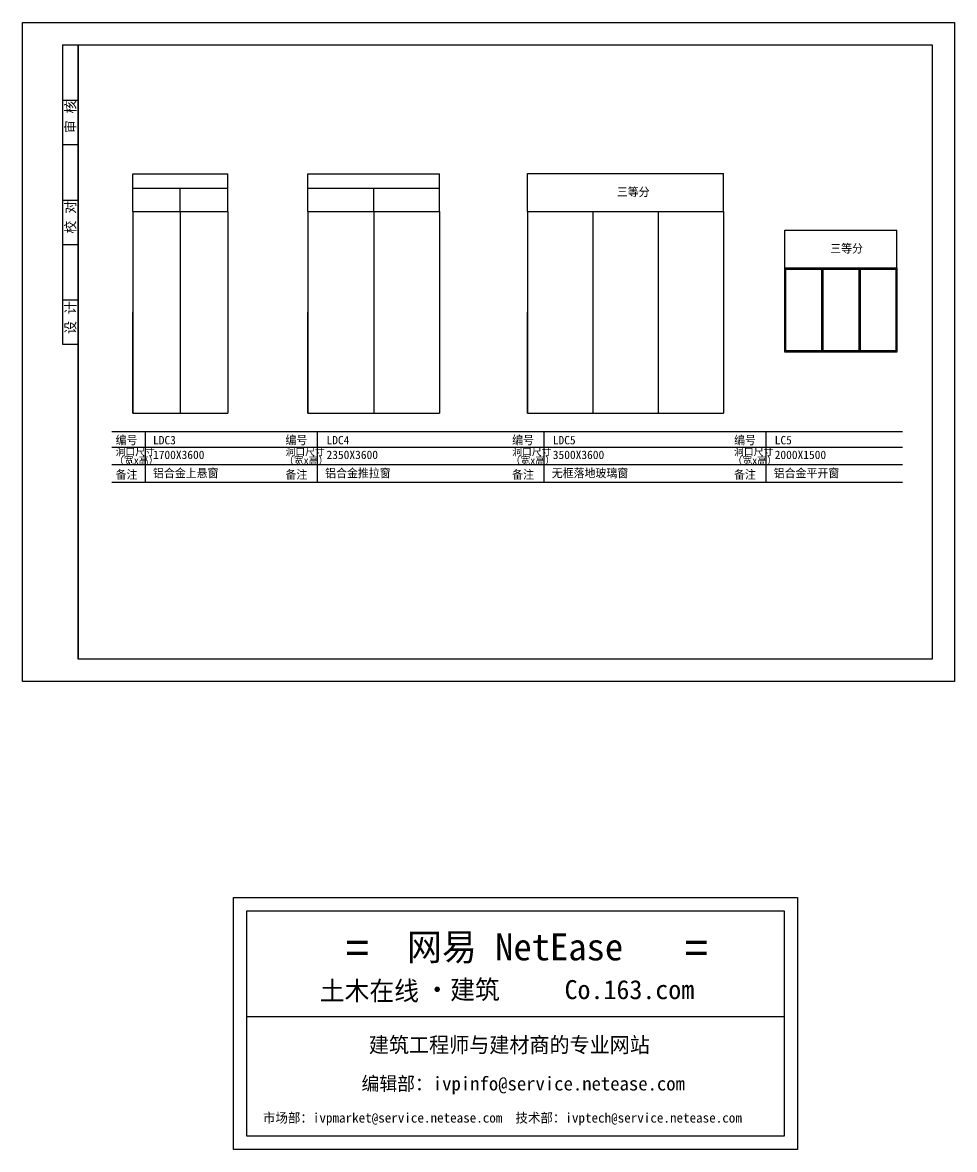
# Model space of a CAD drawing. Header units: metres. Extents: x -1650 to 48977, y -4030 to 19867.
# Drawn here: x 32345 to 48977, y -248 to 19867 of the extents above; entities that cross this region are included whole.
import ezdxf

# ---------------------------------------------------------------- set-up
doc = ezdxf.new("R2010")
doc.units = ezdxf.units.M
for name, color, linetype in [('AXIS', 3, 'Continuous'), ('PUB_TEXT', 7, 'Continuous'), ('WALL', 255, 'Continuous')]:
    doc.layers.add(name, color=color, linetype=linetype)
doc.dimstyles.get("Standard").update_dxf_attribs({"dimtxt": 2.5, "dimasz": 2.5, "dimexe": 1.25, "dimexo": 0.625, "dimtad": 1, "dimcen": 2.5, "dimazin": 3, "dimtfac": 1, "dimtmove": 0, "dimatfit": 3})

# ---------------------------------------------------------------- blocks, each defined once
blk = doc.blocks.new('1')
at = {"layer": 'WALL'}
blk.add_line((-1.4, 0), (-1.4, -3600), dxfattribs=at)
blk = doc.blocks.new('163')
at = {"color": 7}
for p, q in [((0, 29974.22), (671.06, 29974.22)), ((0, 29674.47), (0, 29974.22)), ((671.06, 29974.22), (671.06, 29674.47)), ((16.19, 29832.84), (654.84, 29832.84)), ((671.06, 29674.47), (0, 29674.47))]:
    blk.add_line(p, q, dxfattribs=at)
blk.add_lwpolyline([(15.91, 29690.38), (15.91, 29958.31), (655.15, 29958.31), (655.15, 29690.38), (15.91, 29690.38)], dxfattribs=at)
at = {"color": 3}
for s, height, p in [('网易 NetEase', 32, (206.37, 29899.5)), ('=', 40, (133.87, 29894.24)), ('=', 40, (537.2, 29894.24)), ('·建筑     Co.163.com', 22.68, (227.02, 29853.33)), ('建筑工程师与建材商的专业网站', 18.37, (161.15, 29789.76)), ('编辑部：ivpinfo@service.netease.com', 16.33, (152.34, 29744.67)), ('市场部：ivpmarket@service.netease.com  技术部：ivptech@service.netease.com', 11.43, (35.08, 29706.45))]:
    blk.add_text(s, height=height, dxfattribs=at).set_placement(p)
at = {"color": 1}
blk.add_text('土木在线', height=22.68, dxfattribs=at).set_placement((102.82, 29851.87))
blk = doc.blocks.new('*D81')
for p, q in [((34310.43, 16494.77), (34310.43, 16912.29)), ((34310.68, 16912.29), (34733.93, 16912.29)), ((34736.93, 16912.29), (35160.18, 16912.29)), ((35160.43, 16494.77), (35160.43, 16912.29))]:
    blk.add_line(p, q)
at = {"layer": 'Defpoints'}
for p in [(34310.43, 16912.29), (34310.43, 16494.77), (35160.43, 16494.77)]:
    blk.add_point(p, dxfattribs=at)
at = {"layer": 'AXIS', "insert": (34735.43, 16912.29), "char_height": 1, "attachment_point": 5}
blk.add_mtext('850', dxfattribs=at)
blk = doc.blocks.new('*D82')
for p, q in [((35160.43, 16494.77), (35160.43, 16912.29)), ((35160.68, 16912.29), (35583.93, 16912.29)), ((35586.93, 16912.29), (36010.18, 16912.29)), ((36010.43, 16494.77), (36010.43, 16912.29))]:
    blk.add_line(p, q)
at = {"layer": 'Defpoints'}
for p in [(35160.43, 16912.29), (35160.43, 16494.77), (36010.43, 16494.77)]:
    blk.add_point(p, dxfattribs=at)
at = {"layer": 'AXIS', "insert": (35585.43, 16912.29), "char_height": 1, "attachment_point": 5}
blk.add_mtext('850', dxfattribs=at)
blk = doc.blocks.new('*D83')
for p, q in [((34310.43, 16494.77), (34310.43, 17168.85)), ((34310.68, 17168.85), (35158.43, 17168.85)), ((35162.43, 17168.85), (36010.18, 17168.85)), ((36010.43, 16494.77), (36010.43, 17168.85))]:
    blk.add_line(p, q)
at = {"layer": 'Defpoints'}
for p in [(34310.43, 17168.85), (34310.43, 16494.77), (36010.43, 16494.77)]:
    blk.add_point(p, dxfattribs=at)
at = {"layer": 'AXIS', "insert": (35160.43, 17168.85), "char_height": 1, "attachment_point": 5}
blk.add_mtext('1700', dxfattribs=at)
blk = doc.blocks.new('*D84')
for p, q in [((34310.43, 16494.77), (34310.43, 14694.77)), ((34310.18, 14694.77), (34309.93, 14694.77)), ((34310.43, 12894.77), (34310.43, 14694.77)), ((34310.43, 14694.77), (34310.43, 14694.77)), ((34310.68, 14694.77), (34310.93, 14694.77))]:
    blk.add_line(p, q)
at = {"layer": 'Defpoints'}
for p in [(34310.43, 16494.77), (34310.43, 14694.77), (34310.43, 12894.77)]:
    blk.add_point(p, dxfattribs=at)
at = {"layer": 'AXIS', "insert": (34310.43, 14695.895), "char_height": 1, "attachment_point": 5}
blk.add_mtext('0', dxfattribs=at)
blk = doc.blocks.new('*D85')
for p, q in [((37437.48, 16494.77), (37437.48, 16908.56)), ((37437.73, 16908.56), (38022.98, 16908.56)), ((38026.98, 16908.56), (38612.23, 16908.56)), ((38612.48, 16494.77), (38612.48, 16908.56))]:
    blk.add_line(p, q)
at = {"layer": 'Defpoints'}
for p in [(37437.48, 16908.56), (37437.48, 16494.77), (38612.48, 16494.77)]:
    blk.add_point(p, dxfattribs=at)
at = {"layer": 'AXIS', "insert": (38024.98, 16908.56), "char_height": 1, "attachment_point": 5}
blk.add_mtext('1175', dxfattribs=at)
blk = doc.blocks.new('*D86')
for p, q in [((38612.48, 16494.77), (38612.48, 16908.56)), ((38612.73, 16908.56), (39197.98, 16908.56)), ((39201.98, 16908.56), (39787.23, 16908.56)), ((39787.48, 16494.77), (39787.48, 16908.56))]:
    blk.add_line(p, q)
at = {"layer": 'Defpoints'}
for p in [(38612.48, 16908.56), (38612.48, 16494.77), (39787.48, 16494.77)]:
    blk.add_point(p, dxfattribs=at)
at = {"layer": 'AXIS', "insert": (39199.98, 16908.56), "char_height": 1, "attachment_point": 5}
blk.add_mtext('1175', dxfattribs=at)
blk = doc.blocks.new('*D87')
for p, q in [((37437.48, 16494.77), (37437.48, 17166.48)), ((37437.73, 17166.48), (38610.48, 17166.48)), ((38614.48, 17166.48), (39787.23, 17166.48)), ((39787.48, 16494.77), (39787.48, 17166.48))]:
    blk.add_line(p, q)
at = {"layer": 'Defpoints'}
for p in [(37437.48, 17166.48), (37437.48, 16494.77), (39787.48, 16494.77)]:
    blk.add_point(p, dxfattribs=at)
at = {"layer": 'AXIS', "insert": (38612.48, 17166.48), "char_height": 1, "attachment_point": 5}
blk.add_mtext('2350', dxfattribs=at)
blk = doc.blocks.new('*D88')
for p, q in [((37437.48, 16494.77), (37437.48, 14694.77)), ((37437.23, 14694.77), (37436.98, 14694.77)), ((37437.48, 12894.77), (37437.48, 14694.77)), ((37437.48, 14694.77), (37437.48, 14694.77)), ((37437.73, 14694.77), (37437.98, 14694.77))]:
    blk.add_line(p, q)
at = {"layer": 'Defpoints'}
for p in [(37437.48, 16494.77), (37437.48, 14694.77), (37437.48, 12894.77)]:
    blk.add_point(p, dxfattribs=at)
at = {"layer": 'AXIS', "insert": (37437.48, 14695.895), "char_height": 1, "attachment_point": 5}
blk.add_mtext('0', dxfattribs=at)
blk = doc.blocks.new('*D104')
for p, q in [((41357.48, 16494.77), (41357.48, 17169.67)), ((41357.73, 17169.67), (43105.48, 17169.67)), ((43109.48, 17169.67), (44857.23, 17169.67)), ((44857.48, 16494.77), (44857.48, 17169.67))]:
    blk.add_line(p, q)
at = {"layer": 'Defpoints'}
for p in [(41357.48, 17169.67), (41357.48, 16494.77), (44857.48, 16494.77)]:
    blk.add_point(p, dxfattribs=at)
at = {"layer": 'AXIS', "insert": (43107.48, 17169.67), "char_height": 1, "attachment_point": 5}
blk.add_mtext('3500', dxfattribs=at)
blk = doc.blocks.new('*D105')
for p, q in [((41357.48, 16494.77), (41357.48, 14694.77)), ((41357.23, 14694.77), (41356.98, 14694.77)), ((41357.48, 12894.77), (41357.48, 14694.77)), ((41357.48, 14694.77), (41357.48, 14694.77)), ((41357.73, 14694.77), (41357.98, 14694.77))]:
    blk.add_line(p, q)
at = {"layer": 'Defpoints'}
for p in [(41357.48, 16494.77), (41357.48, 14694.77), (41357.48, 12894.77)]:
    blk.add_point(p, dxfattribs=at)
at = {"layer": 'AXIS', "insert": (41357.48, 14695.895), "char_height": 1, "attachment_point": 5}
blk.add_mtext('0', dxfattribs=at)
blk = doc.blocks.new('*D106')
for p, q in [((45950.18, 15485.91), (45950.18, 16161.8)), ((45950.43, 16161.8), (46948.18, 16161.8)), ((46952.18, 16161.8), (47949.93, 16161.8)), ((47950.18, 15485.91), (47950.18, 16161.8))]:
    blk.add_line(p, q)
at = {"layer": 'Defpoints'}
for p in [(45950.18, 16161.8), (45950.18, 15485.91), (47950.18, 15485.91)]:
    blk.add_point(p, dxfattribs=at)
at = {"layer": 'AXIS', "insert": (46950.18, 16161.8), "char_height": 1, "attachment_point": 5}
blk.add_mtext('2000', dxfattribs=at)
blk = doc.blocks.new('*D107')
for p, q in [((45950.18, 15485.91), (45950.18, 14735.91)), ((45949.93, 14735.91), (45949.68, 14735.91)), ((45950.18, 13985.91), (45950.18, 14735.91)), ((45950.18, 14735.91), (45950.18, 14735.91)), ((45950.43, 14735.91), (45950.68, 14735.91))]:
    blk.add_line(p, q)
at = {"layer": 'Defpoints'}
for p in [(45950.18, 15485.91), (45950.18, 14735.91), (45950.18, 13985.91)]:
    blk.add_point(p, dxfattribs=at)
at = {"layer": 'AXIS', "insert": (45950.18, 14737.035), "char_height": 1, "attachment_point": 5}
blk.add_mtext('0', dxfattribs=at)

msp = doc.modelspace()

# ---------------------------------------------------------------- linework, layer by layer
for p, q in [((33057.73, 19471.05), (33057.73, 14125.05)), ((33057.73, 19471.05), (33334.93, 19471.05)), ((33334.93, 19471.05), (33334.93, 8501.85)), ((33057.73, 18481.05), (33334.93, 18481.05)), ((33057.73, 17689.05), (33334.93, 17689.05)), ((33057.73, 16699.05), (33334.93, 16699.05)), ((33057.73, 15907.05), (33334.93, 15907.05)), ((33057.73, 14917.05), (33334.93, 14917.05)), ((33057.73, 14125.05), (33334.93, 14125.05))]:
    msp.add_line(p, q)
for points in [[(32344.93, 8105.85), (32344.93, 19867.05), (48976.93, 19867.05), (48976.93, 8105.85)], [(33334.93, 8501.85), (33334.93, 19471.05), (48580.93, 19471.05), (48580.93, 8501.85)]]:
    msp.add_lwpolyline(points, close=True)
msp.add_lwpolyline([(33334.93, 19471.05), (48580.93, 19471.05), (48580.93, 8501.85), (33334.93, 8501.85), (33334.93, 19471.05)])
at = {"layer": 'WALL'}
for p, q in [((34310.43, 16494.77), (34310.43, 12894.77)), ((34310.43, 16494.77), (36010.43, 16494.77)), ((35160.43, 16494.77), (35160.43, 12894.77)), ((36010.43, 16494.77), (36010.43, 12894.77)), ((37437.48, 16494.77), (37437.48, 12894.77)), ((37437.48, 16494.77), (39787.48, 16494.77)), ((38612.48, 16494.77), (38612.48, 12894.77)), ((39787.48, 16494.77), (39787.48, 12894.77)), ((41357.48, 16494.77), (41357.48, 12894.77)), ((41357.48, 16494.77), (44857.48, 16494.77)), ((44857.48, 16494.77), (44857.48, 12894.77)), ((45970.18, 15465.91), (47930.18, 15465.91)), ((45970.18, 14005.91), (45970.18, 15465.91)), ((46605.44, 15465.91), (46605.44, 14005.91)), ((46625.44, 15465.91), (46625.44, 14005.91)), ((47272.11, 15465.91), (47272.11, 14005.91)), ((47292.11, 15465.91), (47292.11, 14005.91)), ((47930.18, 15465.91), (47930.18, 14005.91)), ((47930.18, 14005.91), (45970.18, 14005.91)), ((34310.43, 12894.77), (36010.43, 12894.77)), ((37437.48, 12894.77), (39787.48, 12894.77)), ((41357.48, 12894.77), (44857.48, 12894.77)), ((33937.25, 12566.55), (48052.24, 12566.55)), ((34531.29, 12566.55), (34531.29, 11664.34)), ((37603.07, 12566.55), (37603.07, 11664.34)), ((41648.3, 12566.55), (41648.3, 11664.34)), ((45608.92, 12566.55), (45608.92, 11664.34)), ((33937.25, 12286.55), (48052.24, 12286.55)), ((33937.25, 11975.45), (48052.24, 11975.45)), ((33937.25, 11664.34), (48052.24, 11664.34))]:
    msp.add_line(p, q, dxfattribs=at)
msp.add_lwpolyline([(45950.18, 15485.91), (47950.18, 15485.91), (47950.18, 13985.91), (45950.18, 13985.91)], close=True, dxfattribs=at)

# ---------------------------------------------------------------- block references
at = {"xscale": 15, "yscale": 15, "zscale": 15}
msp.add_blockref('163', (36108.68, -445365.18), dxfattribs=at)
at = {"layer": 'WALL'}
for p in [(42524.15, 16494.77), (43690.81, 16494.77)]:
    msp.add_blockref('1', p, dxfattribs=at)

# ---------------------------------------------------------------- texts
for s, p in [('审 核', (33288.9, 17891.25)), ('校 对', (33288.9, 16099.33)), ('设 计', (33288.9, 14307.42))]:
    msp.add_text(s, height=178.2, rotation=90).set_placement(p)
at = {"layer": 'PUB_TEXT'}
for s, height, p in [('三等分', 150, (42951.2, 16767.71)), ('三等分', 150, (46759.5, 15758.86)), ('编号', 150, (34006.56, 12337.68)), ('LDC3', 150, (34673.3, 12337.68)), ('编号', 150, (37037.29, 12337.68)), ('LDC4', 150, (37770.13, 12337.68)), ('编号', 150, (41082.52, 12337.68)), ('LDC5', 150, (41808.11, 12337.68)), ('编号', 150, (45043.14, 12337.68)), ('LC5', 150, (45768.73, 12337.68)), ('洞口尺寸', 130, (34006.56, 12140.65)), ('洞口尺寸', 130, (37037.29, 12140.65)), ('洞口尺寸', 130, (41082.52, 12140.65)), ('洞口尺寸', 130, (45043.14, 12140.65)), ('（宽x高）', 130, (33980.1, 11984.83)), ('1700X3600', 150, (34673.3, 12075.95)), ('（宽x高）', 130, (37010.82, 11984.83)), ('2350X3600', 150, (37770.13, 12075.95)), ('（宽x高）', 130, (41056.05, 11984.83)), ('3500X3600', 150, (41808.11, 12075.95)), ('（宽x高）', 130, (45016.67, 11984.83)), ('2000X1500', 150, (45768.73, 12075.95)), ('备注', 150, (34006.56, 11723.22)), ('铝合金上悬窗', 150, (34673.3, 11748.79)), ('备注', 150, (37037.29, 11723.22)), ('铝合金推拉窗', 150, (37745.08, 11748.79)), ('备注', 150, (41082.52, 11723.22)), ('无框落地玻璃窗', 150, (41790.31, 11748.79)), ('备注', 150, (45043.14, 11723.22)), ('铝合金平开窗', 150, (45750.93, 11748.79))]:
    msp.add_text(s, height=height, dxfattribs=at).set_placement(p)

# ---------------------------------------------------------------- dimensions: what is measured, and where the dimension line sits
at = {"layer": 'AXIS'}
for base, p1, p2, picture, middle in [((34310.43, 17168.85), (34310.43, 16494.77), (36010.43, 16494.77), '*D83', (35160.43, 17168.85)), ((37437.48, 17166.48), (37437.48, 16494.77), (39787.48, 16494.77), '*D87', (38612.48, 17166.48)), ((41357.48, 17169.67), (41357.48, 16494.77), (44857.48, 16494.77), '*D104', (43107.48, 17169.67)), ((34310.43, 16912.29), (34310.43, 16494.77), (35160.43, 16494.77), '*D81', (34735.43, 16912.29)), ((35160.43, 16912.29), (35160.43, 16494.77), (36010.43, 16494.77), '*D82', (35585.43, 16912.29)), ((37437.48, 16908.56), (37437.48, 16494.77), (38612.48, 16494.77), '*D85', (38024.98, 16908.56)), ((38612.48, 16908.56), (38612.48, 16494.77), (39787.48, 16494.77), '*D86', (39199.98, 16908.56)), ((34310.43, 14694.77), (34310.43, 16494.77), (34310.43, 12894.77), '*D84', (34310.43, 14695.895)), ((37437.48, 14694.77), (37437.48, 16494.77), (37437.48, 12894.77), '*D88', (37437.48, 14695.895)), ((41357.48, 14694.77), (41357.48, 16494.77), (41357.48, 12894.77), '*D105', (41357.48, 14695.895)), ((45950.18, 16161.8), (45950.18, 15485.91), (47950.18, 15485.91), '*D106', (46950.18, 16161.8)), ((45950.18, 14735.91), (45950.18, 15485.91), (45950.18, 13985.91), '*D107', (45950.18, 14737.035))]:
    dim = msp.add_linear_dim(base=base, p1=p1, p2=p2, dimstyle='Standard', dxfattribs=at)
    dim.commit()
    dim.dimension.update_dxf_attribs({"geometry": picture, "text_midpoint": middle})

doc.saveas('drawing.dxf')
